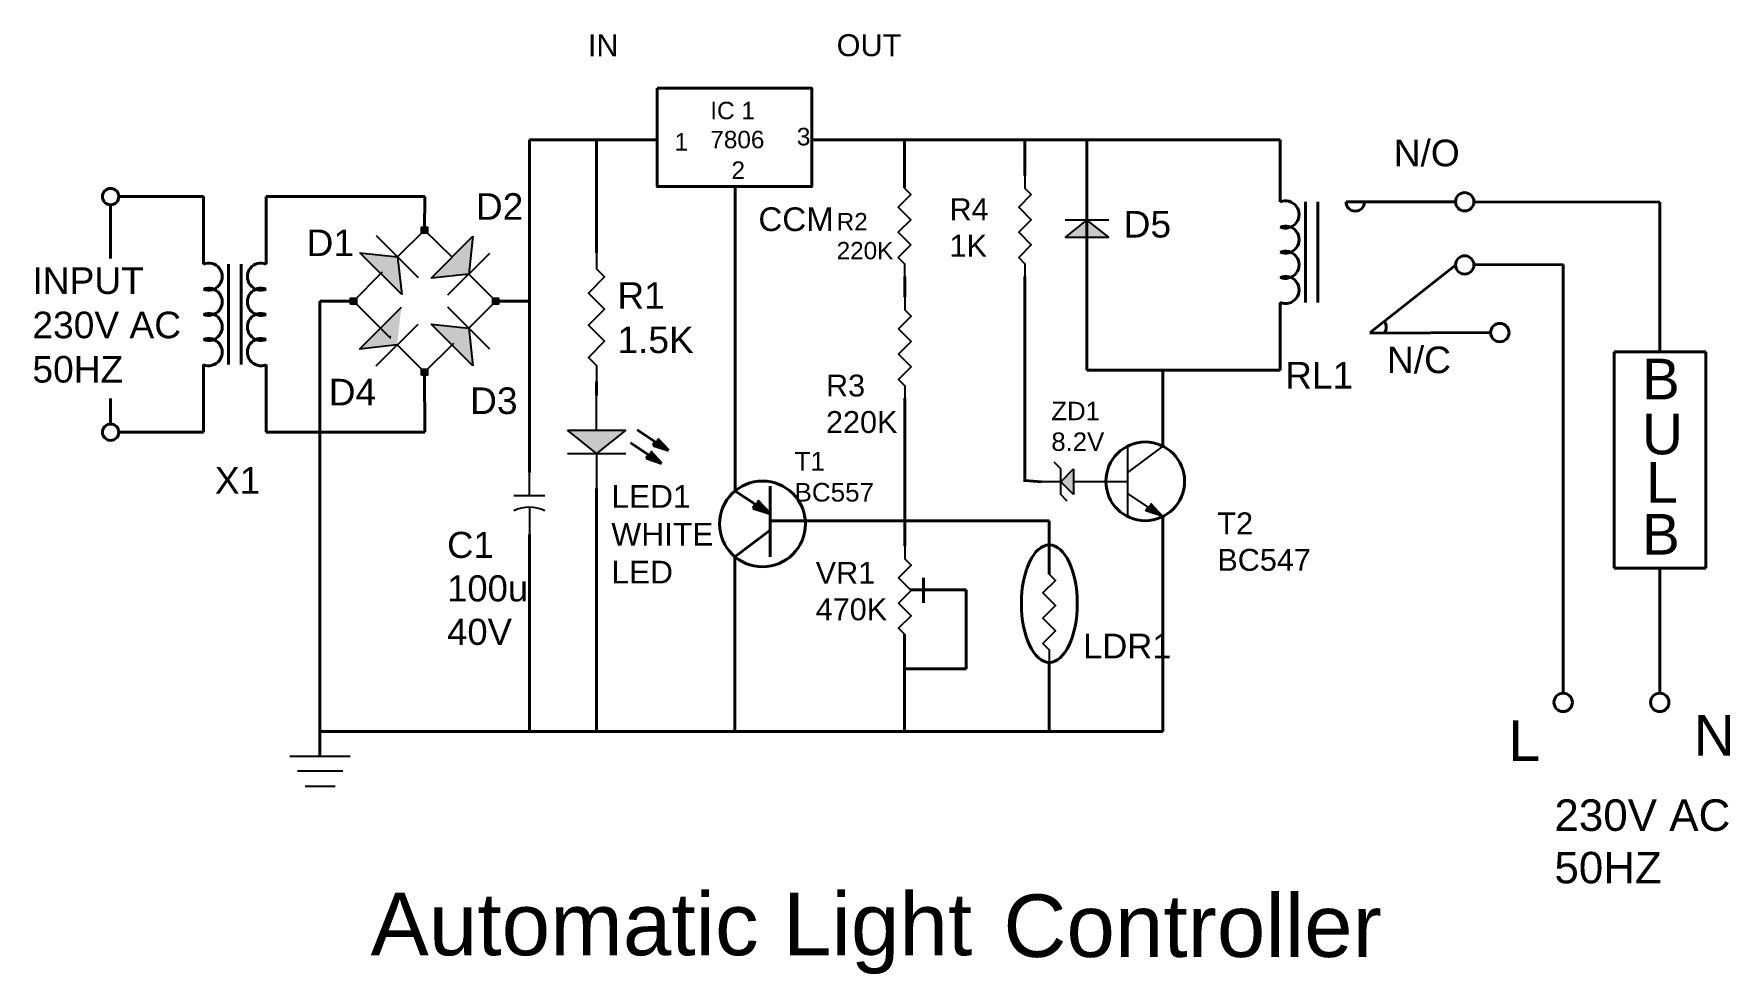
# Model space of a CAD drawing. Header units: millimetres. Extents: x 5783 to 6787, y 1495 to 2051.
import ezdxf

# ---------------------------------------------------------------- set-up
doc = ezdxf.new("R2010")
doc.units = ezdxf.units.MM
doc.styles.get("Standard").update_dxf_attribs({"font": 'arial.ttf'})

# ---------------------------------------------------------------- blocks, each defined once
blk = doc.blocks.new('Resistor')
at = {"color": 7}
blk.add_lwpolyline([(0, 0), (0.05, 0), (0.075, 0.025), (0.125, -0.025), (0.175, 0.025), (0.225, -0.025), (0.275, 0.025), (0.325, -0.025), (0.35, 0), (0.4, 0)], dxfattribs=at)
blk = doc.blocks.new('Full Wave Bridge')
at = {"color": 7}
for p, q in [((0.185922, 0.186729), (0.3, 0.3)), ((0.415786, 0.185084), (0.3, 0.3)), ((0.274311, 0.098341), (0.097534, 0.275118)), ((0.327398, 0.096696), (0.504174, 0.273472)), ((0.504174, 0.273472), (0.486497, 0.114373)), ((0.026823, 0.204407), (0.185922, 0.186729)), ((0.2036, 0.02763), (0.026823, 0.204407)), ((0.185922, 0.186729), (0.2036, 0.02763)), ((0.398109, 0.025985), (0.574885, 0.202762)), ((0.115212, 0.116019), (0, 0)), ((0.115212, 0.116019), (0.122283, 0.12309)), ((0.486497, 0.114373), (0.327398, 0.096696)), ((0.486497, 0.114373), (0.6, 0)), ((0.113504, -0.114373), (0, 0)), ((0.486497, -0.114373), (0.6, 0)), ((0.025116, -0.202762), (0.201892, -0.025985)), ((0.574885, -0.202762), (0.398108, -0.025985)), ((0.095826, -0.273472), (0.272603, -0.096695)), ((0.113504, -0.114373), (0.120575, -0.121444)), ((0.120575, -0.121444), (0.127646, -0.128515)), ((0.127646, -0.128515), (0.134717, -0.135586)), ((0.134717, -0.135586), (0.141788, -0.142657)), ((0.141788, -0.142657), (0.15593, -0.1568)), ((0.327398, -0.096695), (0.486497, -0.114373)), ((0.504174, -0.273472), (0.327398, -0.096695)), ((0.486497, -0.114373), (0.504174, -0.273472)), ((0.184215, -0.185084), (0.025116, -0.202762)), ((0.155993, -0.148218), (0.148824, -0.154349)), ((0.184215, -0.185084), (0.3, -0.3)), ((0.415786, -0.185084), (0.3, -0.3)), ((0.415786, -0.185084), (0.422857, -0.178013))]:
    blk.add_line(p, q, dxfattribs=at)
for points in [[(0.2875, 0.2875), (0.2875, 0.3125), (0.3125, 0.3125), (0.3125, 0.2875)], [(-0.0125, -0.0125), (-0.0125, 0.0125), (0.012501, 0.0125), (0.012501, -0.0125)], [(0.5875, -0.0125), (0.5875, 0.0125), (0.6125, 0.0125), (0.6125, -0.0125)], [(0.2875, -0.3125), (0.2875, -0.2875), (0.3125, -0.2875), (0.3125, -0.3125)]]:
    blk.add_lwpolyline(points, close=True, dxfattribs=at)
for points in [[(0.3125, 0.2875), (0.3125, 0.3125), (0.2875, 0.3125)], [(0.2875, 0.3125), (0.2875, 0.2875), (0.3125, 0.2875)], [(0.327398, 0.096696), (0.486497, 0.114373), (0.504174, 0.273472)], [(0.2036, 0.02763), (0.185922, 0.186729), (0.026823, 0.204407)], [(0.012501, -0.0125), (0.012501, 0.0125), (-0.0125, 0.0125)], [(-0.0125, 0.0125), (-0.0125, -0.0125), (0.012501, -0.0125)], [(0.6125, -0.0125), (0.6125, 0.0125), (0.5875, 0.0125)], [(0.5875, 0.0125), (0.5875, -0.0125), (0.6125, -0.0125)], [(0.025116, -0.202762), (0.184215, -0.185084), (0.201892, -0.025985)], [(0.327398, -0.096695), (0.486497, -0.114373), (0.504174, -0.273472)], [(0.3125, -0.3125), (0.3125, -0.2875), (0.2875, -0.2875)], [(0.2875, -0.2875), (0.2875, -0.3125), (0.3125, -0.3125)]]:
    blk.add_solid(points, dxfattribs=at)
blk = doc.blocks.new('Ground')
at = {"color": 7}
for p, q in [((-0.1, 0), (0.1, 0)), ((0.075, -0.05), (-0.075, -0.05)), ((-0.05, -0.1), (0.05, -0.1))]:
    blk.add_line(p, q, dxfattribs=at)
blk = doc.blocks.new('Diode')
at = {"color": 7}
for p, q in [((0.15, 0.125), (0.25, 0)), ((0.15, -0.125), (0.15, 0.125)), ((0.25, -0.125), (0.25, 0.125)), ((0.15, 0), (0, 0)), ((0.25, 0), (0.15, -0.125)), ((0.25, 0), (0.4, 0))]:
    blk.add_line(p, q, dxfattribs=at)
blk.add_solid([(0.15, -0.125), (0.25, 0), (0.15, 0.125)], dxfattribs=at)
blk = doc.blocks.new('Diode - Zener')
at = {"color": 7}
for p, q in [((0.2, 0.150001), (0.25, 0.100001)), ((0, 0), (0.15, 0)), ((0.15, 0.100001), (0.25, 0)), ((0.15, 0), (0.15, 0.100001)), ((0.25, 0), (0.15, -0.099999)), ((0.15, -0.099999), (0.15, 0)), ((0.25, 0.100001), (0.25, -0.099999)), ((0.25, 0), (0.4, 0)), ((0.25, -0.099999), (0.3, -0.149999))]:
    blk.add_line(p, q, dxfattribs=at)
blk.add_solid([(0.15, -0.099999), (0.25, 0), (0.15, 0.100001)], dxfattribs=at)
blk = doc.blocks.new('Capacitor')
at = {"color": 7}
for p, q in [((0.15, 0), (0, 0)), ((0.15, -0.1), (0.15, 0.1)), ((0.225, 0), (0.4, 0))]:
    blk.add_line(p, q, dxfattribs=at)
blk.add_arc((0.4375, 0), 0.2125, 151.9275, 208.0725, dxfattribs=at)
blk = doc.blocks.new('Transistor - NPN')
at = {"color": 7}
for p, q in [((0.199999, 0.2), (0.199999, -0.2)), ((0.399999, 0.2), (0.199999, 0.05)), ((0, 0), (0.199999, 0)), ((0.316132, -0.145536), (0.201153, -0.069033)), ((0.302516, -0.166503), (0.316132, -0.145536)), ((0.399999, -0.2), (0.302516, -0.166503)), ((0.329748, -0.124569), (0.399999, -0.2))]:
    blk.add_line(p, q, dxfattribs=at)
blk.add_solid([(0.302516, -0.166503), (0.399999, -0.2), (0.329748, -0.124569)], dxfattribs=at)

msp = doc.modelspace()

# ---------------------------------------------------------------- linework, layer by layer
at = {"lineweight": 40}
for p, q in [((6076.4, 1893.3), (6076.4, 1988.8)), ((6076.4, 1988.8), (6151.4, 1988.8)), ((6076.4, 1988.8), (6116.4, 1988.8)), ((6116.1, 1921.9), (6116.1, 1988.8)), ((6151.4, 1988.8), (6151.4, 1988.8)), ((6151.4, 1988.8), (6152, 1988.8)), ((6243.5, 1988.8), (6520.8, 1988.8)), ((6298.4, 1967.7), (6298.4, 1988.8)), ((6369.7, 1967.7), (6369.7, 1988.8)), ((6406.4, 1852.4), (6406.4, 1988.8)), ((6520.8, 1952), (6520.8, 1988.8)), ((6152, 1961.1), (6198.1, 1961.1)), ((6198.1, 1961.1), (6198.1, 1872.3)), ((6298.4, 1967.7), (6298.4, 1960.3)), ((5828.4, 1950.4), (5828.4, 1918.5)), ((5883.3, 1955.2), (5833.3, 1955.2)), ((5883.3, 1915.2), (5883.3, 1955.2)), ((5920.5, 1915.2), (5920.5, 1955.2)), ((5920.5, 1955.2), (6014.5, 1955.2)), ((6014.5, 1955.2), (6014.3, 1935.4)), ((6560.2, 1952), (6559.8, 1952)), ((6560.2, 1952), (6624.5, 1952)), ((6635.4, 1952), (6745.5, 1951.9)), ((6745.5, 1951.9), (6745.5, 1863.2)), ((5920.5, 1915.2), (5920.5, 1915.2)), ((6298.5, 1895.6), (6298.5, 1907.9)), ((6369.7, 1907.9), (6369.7, 1786.4)), ((6574.1, 1874.7), (6624.5, 1914.6)), ((6635.4, 1914.8), (6688.3, 1914.9)), ((6688.3, 1914.9), (6688.3, 1661.1)), ((5972.2, 1893.3), (5952.2, 1893.3)), ((5952.2, 1893.3), (5952.2, 1828.4)), ((6056.4, 1893.3), (6076.4, 1893.3)), ((6076.4, 1893.3), (6076.4, 1791.9)), ((6520.8, 1892.5), (6520.8, 1852.5)), ((6198.1, 1872.3), (6198.1, 1780.9)), ((6573.8, 1874.4), (6645.4, 1874.7)), ((6745.5, 1863.2), (6718.4, 1863.2)), ((6718.4, 1863.2), (6718.4, 1735.2)), ((6772.7, 1863.2), (6745.5, 1863.2)), ((6772.7, 1863.2), (6772.7, 1735.2)), ((5883.3, 1855.7), (5883.3, 1815.7)), ((5920.5, 1855.7), (5920.5, 1815.7)), ((6014.5, 1815.7), (6014.3, 1851.2)), ((6451.4, 1852.4), (6406.4, 1852.4)), ((6470.8, 1852.5), (6451.4, 1852.5)), ((6451.4, 1807.4), (6451.4, 1852.4)), ((6520.8, 1852.5), (6470.8, 1852.5)), ((6116.1, 1837.5), (6116.1, 1845.7)), ((5828.4, 1835.6), (5828.4, 1820.5)), ((5952.2, 1828.4), (5952.2, 1638.4)), ((6298.5, 1820.9), (6298.5, 1835.8)), ((6298.5, 1748.2), (6298.5, 1820.9)), ((5883.3, 1815.7), (5833.3, 1815.7)), ((5920.5, 1815.7), (6014.5, 1815.7)), ((6014.5, 1815.7), (6014.5, 1815.7)), ((6116.1, 1782.4), (6116.1, 1703.3)), ((6369.7, 1787.1), (6379.4, 1786.4)), ((6239.6, 1763.2), (6384.1, 1763.2)), ((6384.1, 1763.2), (6384.1, 1731.7)), ((6451.4, 1765.7), (6451.4, 1638.4)), ((6076.3, 1755.2), (6076.3, 1690.4)), ((6197.9, 1742), (6197.9, 1638.4)), ((6309.7, 1714.6), (6309.7, 1729.5)), ((6718.4, 1735.2), (6772.7, 1735.2)), ((6745.5, 1735.2), (6745.5, 1665.2)), ((6334.9, 1722.4), (6301.9, 1722.4)), ((6334.9, 1675.6), (6334.9, 1722.4)), ((6116.1, 1703.3), (6116.1, 1638.4)), ((6197.9, 1703.3), (6197.9, 1638.4)), ((6076.3, 1690.4), (6076.3, 1638.4)), ((6298.4, 1695.9), (6298.4, 1677.1)), ((6298.4, 1638.4), (6298.4, 1683.3)), ((6384.1, 1679.3), (6384.1, 1638.4)), ((6298.4, 1675.6), (6334.9, 1675.6)), ((6745.5, 1661.1), (6745.5, 1665.2)), ((5952.2, 1638.4), (5952.2, 1623.9)), ((5952.2, 1638.4), (6402.2, 1638.4)), ((6402.2, 1638.4), (6451.4, 1638.4))]:
    msp.add_line(p, q, dxfattribs=at)
at = {"color": 7, "lineweight": 40}
for p, q in [((6535.7, 1892.5), (6535.7, 1952)), ((6543.1, 1952), (6543.1, 1892.5)), ((5898.2, 1855.7), (5898.2, 1915.2)), ((5905.6, 1915.2), (5905.6, 1855.7)), ((6146.8, 1802.2), (6136.1, 1809.4)), ((6150.8, 1809.9), (6140.1, 1817)), ((6149.6, 1807.9), (6150.8, 1809.9)), ((6158.6, 1804.8), (6149.6, 1807.9)), ((6152.1, 1811.8), (6158.6, 1804.8)), ((6145.5, 1800.3), (6146.8, 1802.2)), ((6154.6, 1797.2), (6145.5, 1800.3)), ((6148, 1804.2), (6154.6, 1797.2)), ((6210, 1773), (6198, 1781)), ((6218.8, 1742), (6218.8, 1783.7)), ((6208.6, 1770.8), (6210, 1773)), ((6218.8, 1767.3), (6208.6, 1770.8)), ((6211.4, 1775.2), (6218.8, 1767.3)), ((6197.9, 1742), (6218.8, 1757.6)), ((6218.8, 1763.2), (6239.6, 1763.2))]:
    msp.add_line(p, q, dxfattribs=at)
at = {"lineweight": 40}
msp.add_lwpolyline([(6152, 2019.3), (6243.5, 2019.3), (6243.5, 1961.1), (6152, 1961.1)], close=True, dxfattribs=at)
for centre, radius in [((5828.4, 1955.2), 4.84), ((6630, 1952.1), 5.44), ((6630, 1914.7), 5.44), ((6650.8, 1874.7), 5.44), ((5828.4, 1815.7), 4.84), ((6440.9, 1786.6), 23.3), ((6214.3, 1761.4), 25.4), ((6688.3, 1655.7), 5.44), ((6745.5, 1655.7), 5.44)]:
    msp.add_circle(centre, radius, dxfattribs=at)
at = {"color": 7, "lineweight": 40}
for centre, start, end in [((6523.9, 1944.6), 247.3801, 112.6199), ((6523.9, 1929.7), 247.3801, 112.6199), ((6523.9, 1914.8), 247.3801, 112.6199), ((5886.4, 1907.8), 247.3801, 112.6199), ((5917.4, 1907.8), 67.3801, 292.6199), ((6523.9, 1899.9), 247.3801, 112.6199), ((5886.4, 1892.9), 247.3801, 112.6199), ((5917.4, 1892.9), 67.3801, 292.6199), ((5886.4, 1878), 247.3801, 112.6199), ((5917.4, 1878), 67.3801, 292.6199), ((5886.4, 1863.1), 247.3801, 112.6199), ((5917.4, 1863.1), 67.3801, 292.6199)]:
    msp.add_arc(centre, 8.06, start, end, dxfattribs=at)
at = {"lineweight": 40}
for centre, start, end in [((6565.2, 1952), 179.9608, 359.9577), ((6578.1, 1877.8), 321.9706, 38.3915)]:
    msp.add_arc(centre, 5.44, start, end, dxfattribs=at)
msp.add_ellipse((6384.1, 1714.2), major_axis=(0, 34.8), ratio=0.475376, dxfattribs=at)
at = {"color": 7, "lineweight": 40}
for points in [[(6149.6, 1807.9), (6158.6, 1804.8), (6152.1, 1811.8)], [(6145.5, 1800.3), (6154.6, 1797.2), (6148, 1804.2)], [(6208.6, 1770.8), (6218.8, 1767.3), (6211.4, 1775.2)]]:
    msp.add_solid(points, dxfattribs=at)

# ---------------------------------------------------------------- block references
at = {"lineweight": 40}
for name, p, xscale, yscale, zscale, rotation in [('Resistor', (6298.4, 1967.7), 149.6026998701423, 149.6026998701423, 149.6026998701423, 270), ('Resistor', (6369.7, 1967.7), 149.6026998701423, 149.6026998701423, 149.6026998701423, 270), ('Diode', (6406.4, 1915.4), 103.2715212619987, 103.2715212619987, 103.2715212619987, 89.99999999999999), ('Resistor', (6116.1, 1921.9), 190.5719528010128, 190.5719528010128, 190.5719528010128, 270), ('Resistor', (6298.5, 1895.6), 149.6026998701423, 149.6026998701423, 149.6026998701423, 270), ('Diode', (6116.1, 1837.5), 137.6953616826646, 137.6953616826646, 137.6953616826646, 270), ('Diode - Zener', (6410, 1786.4), 76.6583379742969, 76.6583379742969, 76.6583379742969, 180), ('Capacitor', (6076.3, 1792), 91.81699629469807, 91.81699629469807, 91.81699629469807, 269.999999999998), ('Resistor', (6298.5, 1748.2), 149.6026998701423, 149.6026998701423, 149.6026998701423, 270), ('Resistor', (6384.1, 1739.2), 149.6026998701423, 149.6026998701423, 149.6026998701423, 270)]:
    msp.add_blockref(name, p, dxfattribs=dict(at, xscale=xscale, yscale=yscale, zscale=zscale, rotation=rotation))
for name, p, xscale, yscale, zscale in [('Full Wave Bridge', (5972.2, 1893.3), 140.2657421569767, 140.2657421569767, 140.2657421569767), ('Transistor - NPN', (6409.6, 1786.6), 104.3845940331247, 104.3845940331247, 104.3845940331247), ('Ground', (5952.4, 1623.9), 178.4991927076722, 178.4991927076722, 178.4991927076722)]:
    msp.add_blockref(name, p, dxfattribs=dict(at, xscale=xscale, yscale=yscale, zscale=zscale))

# ---------------------------------------------------------------- texts
at = {"lineweight": 40, "attachment_point": 1}
for s, width, gutter_width, insert, char_height in [('IN', 146.33, 65, (6110.9, 2051.3), 12.99), ('OUT', 146.33, 65, (6258.2, 2051.3), 12.99), ('IC 1\\P7806', 116.155, 51.6, (6183.4, 2011.3), 10.31), ('1', 117.61, 52.2, (6162.2, 1992.8), 10.4), ('3', 117.61, 52.2, (6234.6, 1995.9), 10.4), ('N/O', 177.268, 78.7, (6588, 1988.9), 15.74), ('2', 117.61, 52.2, (6195.9, 1976), 10.4), ('D2', 177.268, 78.7, (6044.6, 1957.2), 15.74), ('CCM', 157.773, 70, (6211.9, 1948.8), 14.01), ('R4\\P1K', 146.33, 65, (6325, 1954.2), 12.99), ('R2\\P220K', 115.922, 51.5, (6258.2, 1945.5), 10.29), ('D5', 177.268, 78.7, (6428.1, 1946.7), 15.74), ('D1', 177.268, 78.7, (5944.4, 1935.7), 15.74), ('INPUT\\P230V AC\\P50HZ', 177.268, 78.7, (5782.1, 1913.3), 15.74), ('R1\\P1.5K', 177.268, 78.7, (6128.4, 1904.5), 15.74), ('N/C', 177.268, 78.7, (6584, 1866.4), 15.74), ('B', 271.329, 120.5, (6734.9, 1859.2), 24.1), ('R3\\P220K', 145.979, 64.8, (6251.9, 1849.8), 12.96), ('RL1', 177.268, 78.7, (6523.7, 1857.3), 15.74), ('D4', 177.268, 78.7, (5957.5, 1847.3), 15.74), ('D3', 177.268, 78.7, (6041.2, 1842.2), 15.74), ('ZD1\\P8.2V', 122.787, 54.5, (6385.3, 1833.7), 10.9), ('U', 271.329, 120.5, (6734.9, 1826.7), 24.1), ('T1\\PBC557', 124.009, 55.1, (6233.3, 1804), 11.01), ('L', 271.329, 120.5, (6737.4, 1798), 24.1), ('X1', 177.268, 78.7, (5890.1, 1795), 15.74), ('LED1\\PWHITE\\PLED', 151.335, 67.2, (6124.8, 1784.4), 13.44), ('T2\\PBC547', 145.979, 64.8, (6483.6, 1768.2), 12.96), ('B', 271.329, 120.5, (6734.9, 1767.3), 24.1), ('C1\\P100u\\P40V', 173.875, 77.2, (6027.6, 1756.7), 15.44), ('VR1\\P470K', 145.979, 64.8, (6245.8, 1738.9), 12.96), ('LDR1', 164.998, 73.3, (6404.1, 1696.4), 14.65), ('N', 271.329, 120.5, (6765.6, 1648.3), 24.1), ('L', 271.329, 120.5, (6655.9, 1645.2), 24.1), ('230V AC\\P50HZ', 209.769, 93.1, (6683.1, 1598.3), 18.63), ('Automatic Light       ', 416.6, 185, (5982.3, 1543), 36.991), ('Controller      ', 416.6, 185, (6356.9, 1542), 36.991)]:
    msp.add_mtext_dynamic_manual_height_columns(s, width=width, gutter_width=gutter_width, heights=[0], dxfattribs=dict(at, insert=insert, char_height=char_height))

doc.saveas('drawing.dxf')
